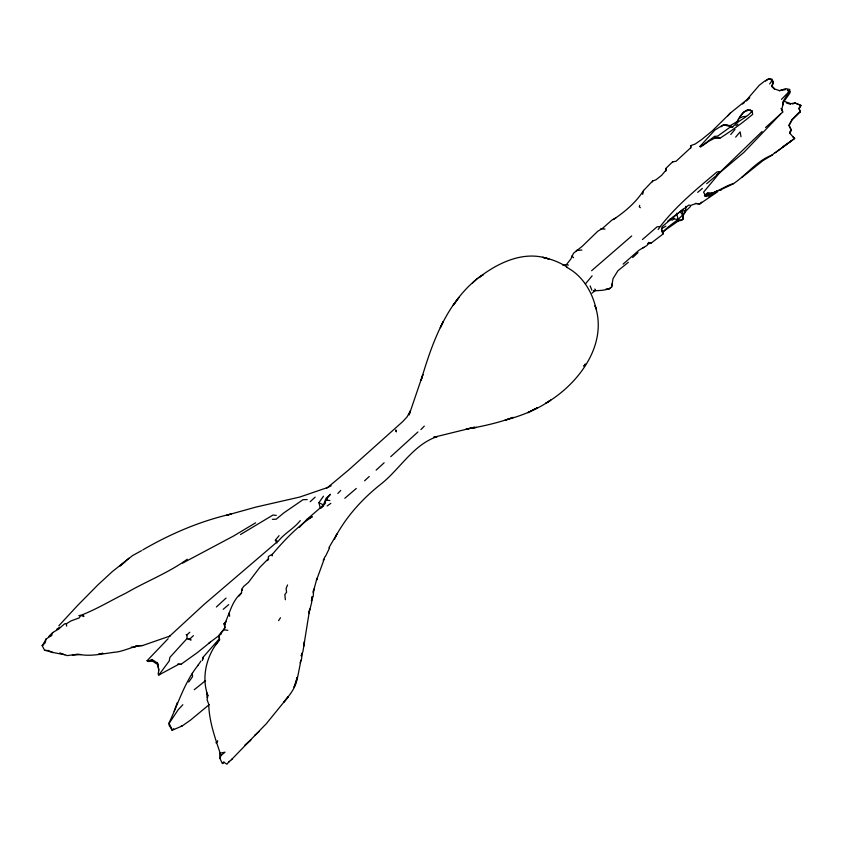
<?xml version="1.0" encoding="UTF-8"?>
<svg xmlns="http://www.w3.org/2000/svg" width="843" height="843" viewBox="0 0 843 843"><rect width="100%" height="100%" fill="white"/><g stroke="black" fill="none" stroke-linecap="round" stroke-linejoin="round"><path stroke-width="1.26" d="M665.622 171.14L665.633 168.642L672.672 161.772L676.065 161.276L690.512 147.947L691.186 145.449L695.169 144.037L701.481 139.706L712.135 131.013L730.544 112.909L746.698 99.885L759.322 85.238L764.496 81.223L768.774 78.789L772.051 79.137L773.452 83.099L771.788 86.502L774.538 89.326M651.333 242.953L648.625 242.457L648.246 243.922L651.333 242.953L662.967 234.101L663.019 232.162C669.785 223.901 680.533 220.065 685.759 210.434L685.802 206.293M672.651 162.541L672.672 161.772M168.094 638.731L147.061 660.733L147.904 661.091L152.056 659.511L157.557 663.072L158.874 670.491L158.105 674.2L158.853 675.011L178.41 664.453L181.024 664.295L197.199 652.735L210.192 642.261M665.664 171.224L665.759 168.895M272.226 555.937L272.3 554.357C284.112 540.479 296.862 526.907 312.3 516.685L306.926 519.393L299.318 527.391M223.827 761.872L222.415 763.547L219.897 758.394L220.95 755.549C215.45 738.9 209.085 721.819 208.737 704.2L207.072 699.732L207.884 695.623C200.971 676.845 206.777 654.674 219.559 639.816L218.959 635.496L223.911 629.795L224.891 627.761L224.87 624.41L224.017 623.704L226.145 621.354L224.965 623.694M229.623 616.275L229.243 612.872C231.994 605.411 235.26 598.077 241.551 592.882L241.635 589.426L243.669 586.422L248.432 582.397L259.707 567.497L268.211 558.888L268.411 556.454L272.3 554.357M800.818 105.818L799.038 108.21L800.102 111.36L792.146 119.443L788.879 125.091L790.945 129.559L789.902 133.521L791.324 129.97L789.143 125.596L792.009 119.948L800.197 112.014L799.196 108.81L800.85 105.407L794.949 102.972L790.913 103.678L783.842 101.192M321.889 506.675L323.406 504.904L326.104 498.297L330.456 494.283L325.63 500.247L325.303 503.545L306.926 519.393M765.56 127.546L782.736 112.077L781.977 109.032L783.168 102.667L789.923 93.057L789.765 89.453L785.76 88.641L779.48 90.675L774.791 89L771.745 85.796L773.368 81.687L770.555 79.4L768.711 78.842L765.581 80.97M198.326 664.969C184.375 682.124 178.347 703.673 168.874 723.241L169.116 725.265L172.267 730.217L182.077 726.023L190.455 720.164L209.18 704.643M652.514 181.856L652.64 181.003L655.938 179.833L661.66 175.312L665.896 170.275L665.633 168.642M303.701 646.444L304.513 641.565L302.911 651.671L301.183 655.886L302.342 652.956L301.541 658.941L300.087 662.904M300.972 660.227L297.621 677.214L295.524 683.388M612.271 283.459L611.618 287.063C606.465 290.909 599.805 290.245 593.778 290.93M203.321 656.982L202.457 660.027L203.321 656.982L218.843 639.289M304.007 644.653L309.729 608.994L308.981 613.04L311.625 602.734L312.131 596.644L311.415 601.048L313.259 595.969L313.775 589.12L313.227 591.491M611.618 287.063L613.03 278.643L617.856 270.814L628.341 262.278M187.251 559.236C168.474 572.913 146.408 581.217 126.197 592.998C111.034 600.395 96.313 609.415 80.707 615.401L79.231 617.887L71.086 620.88L66.376 623.725L64.637 623.82L58.325 629.257L52.656 632.598L51.602 635.432L46.059 639.036L45.122 642.882L42.15 645.622L44.647 650.417L46.86 650.375M642.672 194.311L643.599 190.455L652.64 181.003M229.243 612.872L224.375 624.863L224.891 627.761L218.959 635.496L219.559 639.816L215.734 644.842M325.651 556.032L329.592 547.887M639.711 205.323L639.279 206.851L640.385 207.715M790.945 129.559L789.638 133.015L794.57 138.61L793.052 136.619L794.57 138.61L775.054 152.857L791.166 141.002L782.841 146.798M177.251 702.767L174.153 711.25M643.599 190.455C636.254 202.172 624.874 211.878 613.283 219.559M615.854 217.947L611.86 220.128L602.629 228.263L597.803 231.224L582.344 246.209L573.567 253.185L570.732 259.18L566.296 264.765L562.818 265.155M313.069 592.755L316.979 578.287L316.504 580.205L324.112 559.32M295.198 684.316L294.038 687.277L297.273 677.182C296.42 686.929 290.034 694.727 283.986 701.924M287.558 584.947L286.093 588.562L286.599 592.218L284.829 594.61L285.366 599.742M768.51 79.39L768.711 78.842M334.481 539.246L336.905 534.019L328.886 547.771M46.059 639.036L42.666 645.517M323.196 560.374L325.103 556.517M648.625 242.457L647.108 245.355L643.083 247.937M723.557 124.69L730.249 125.649L737.109 121.582C739.701 116.819 742.641 111.561 748.026 109.632L751.998 110.844L752.725 114.3C742.314 123.057 731.229 131.023 719.774 138.305L715.391 137.852L709.058 141.066L700.522 147.061L699.901 146.503L714.969 129.98L723.557 124.69L732.556 127.272C737.73 120.433 746.403 118.189 751.798 111.413L750.375 110.096M326.378 500.31L327.284 498.719M662.967 231.699L678.52 220.855L681.46 220.402L682.841 219.127L682.619 216.335L685.854 211.087L690.575 206.366M172.267 730.217L169.116 723.389L178.136 709.827L182.836 704.737M267.558 560.616L268.727 558.783M278.58 620.648L280.498 617.74M198.052 665.211L201.003 660.996M335.872 536.095C346.916 515.916 362.416 498.824 380.435 484.504C399.909 469.372 413.081 444.588 437.264 436.59L433.65 437.296L474.651 427.222L466.042 429.14C482.038 426.516 498.034 422.901 513.334 417.39L505.062 420.151C521.216 415.915 536.928 409.709 550.711 400.151L545.6 403.365C577.992 384.545 608.288 345.029 595.095 305.693L596.043 308.928C592.323 291.868 582.376 275.366 566.496 267.22M188.695 682.092L192.51 676.708L192.352 673.104M320.361 508.445L318.917 502.66L323.47 496.211M769.659 83.973L771.967 80.717M216.187 743.083L217.736 740.902L216.219 742.672M592.144 275.819L585.358 283.965M158.853 675.011L169.243 660.944L169.896 657.35L187.041 638.551L186.935 634.895L189.801 632.25M42.15 645.622L44.152 643.03M239.149 595.99L241.551 592.882M658.204 229.517L660.185 226.577L657.055 226.83L642.45 239.538M730.544 112.909L727.815 115.807M276.936 542.987L275.366 540.163L279.054 535.653M740.07 116.597L743.747 112.066L747.752 110.486M283.901 702.019L288.148 696.845L266.251 723.8L254.734 735.549L259.412 731.229M58.325 629.257L59.906 627.424M730.723 134.522L734.97 129.485M735.654 137.114L740.165 131.835L740.976 136.703M229.328 761.24L226.936 764.211L224.09 762.367L222.415 763.547M780.534 114.111L743.779 152.499L706.666 183.711M660.185 226.577C676.328 205.671 696.74 189.011 717.077 171.877L720.554 171.666L762.083 131.508M255.45 734.896L231.435 759.691M781.461 99.379L789.248 91.444L789.912 91.95L787.309 90.222L789.248 91.444L782.884 101.813L782.905 105.164M58.873 625.727L77.567 605.495L97.978 584.821L112.425 571.501L132.53 555.6L141.54 550.658M610.933 287.431L609.299 289.181L606.201 289.412M337.853 493.461L340.698 490.457M300.266 520.595C293.88 528.698 284.344 533.345 278.064 541.438L275.366 540.163M420.91 429.603L424.303 426.105M720.744 171.55L703.568 192.183L706.107 196.577L712.472 194.069L716.729 191.277L716.845 192.288L699.679 203.995L696.16 203.5L690.86 205.397L688.752 205.102L667.825 221.024M168.632 637.108L203.922 604.579L277.326 541.754M716.676 174.859L719.311 172.204M567.55 267.389C560.047 262.447 551.501 259.086 542.692 257.326L548.951 259.054C524.283 250.108 498.044 262.647 478.687 277.737L483.271 274.618L477.559 278.38L472.596 282.963M56.481 629.458L59.663 627.276M477.559 278.38C446.147 303.722 432.09 342.859 421.1 380.298L422.859 374.555L409.097 414.967L410.362 410.815L407.169 416.758L402.849 421.479L348.612 470.004L327.611 487.507L299.792 497.043L255.935 507.086L226.809 515.189L231.393 513.977C200.128 521.111 170.412 533.83 142.72 549.963M59.811 652.914L67.071 655.601L77.977 654.157C90.907 657.087 104.374 653.251 117.409 651.924C126.007 650.353 134.069 645.77 142.625 645.538L170.096 635.97M310.182 501.711L315.156 497.138M746.297 101.002L749.796 97.777M321.32 507.981L323.744 505.747M216.398 606.981L226.05 598.077M190.023 638.794L191.087 640.058L187.041 638.551L190.023 638.794L193.437 635.643M344.829 498.276L356.283 488.455M364.566 480.816L369.245 476.495M376.136 470.141L384.134 462.765M390.752 456.664L417.907 431.995M685.759 210.434L682.187 211.108L683.23 218.78L681.334 220.149L673.81 218.832L672.429 220.107L669.553 219.391M632.661 257.547L638.003 252.615M701.671 202.162L699.679 203.995L695.454 203.395M772.051 155.238L774.538 152.952M228.516 762.388L232.32 758.869M128.853 558.245L120.064 565.98L124.985 561.807M575.748 251.551L577.286 250.129M224.87 624.41L224.375 624.863L224.017 623.704M223.226 609.299L228.706 604.621M631.713 235.966L591.607 270.708M683.062 209.212L662.05 226.714L661.924 231.319L662.967 234.101M697.698 192.362L702.356 188.442M730.554 126.871L717.72 136.081L714.485 136.44L703.347 144.827L699.901 146.503M220.95 755.549L224.997 752.188L219.76 753.273L219.897 758.394M194.28 689.7L205.544 680.628M592.018 293.132L595.464 290.329L594.852 289.033M791.271 140.897L794.717 138.094M705.696 195.281C715.444 192.373 724.4 188.147 733.547 183.626C746.814 174.638 757.098 160.486 772.336 154.986L763.01 160.581L741.735 177.567M742.483 104.016L744.39 102.509M221.435 633.767L208.569 643.388M623.103 264.122L638.804 250.392L643.852 247.231M172.025 730.059L173.721 728.731M704.39 195.439L707.361 193.142L711.966 193.395L707.361 193.142L707.888 194.153L704.99 195.882M327.189 505.937L330.814 503.334M721.092 126.777L722.82 125.554M704.622 196.071L711.355 193.974L716.371 191.224L716.634 191.73L708.995 196.714M735.886 125.565L737.899 124.206M52.656 632.598L48.873 636.444L51.602 635.432M240.466 534.536L272.995 515.041L276.272 515.389M255.65 522.786L233.627 535.979L182.657 563.092M711.555 193.395C719.3 190.971 725.77 185.555 733.547 183.626M661.681 228.537L665.865 226.166M326.589 488.076L331.162 485.737M135.091 646.866L133.31 647.382L134.163 646.971M792.683 104.047L794.949 102.972L800.85 105.407M133.31 647.382L136.598 645.854L142.625 645.538M134.437 646.718L137.736 645.548M593.588 290.803L595.464 290.329M472.565 428.37L476.464 427.412M101.276 653.662L102.888 653.314L98.336 654.126M779.48 90.675L785.528 89.6M72.403 655.18L80.854 654.516M78.863 615.601L80.707 615.401L83.921 616.57L83.246 614.947M605.674 289.339L607.719 289.138M746.445 116.345L742.862 116.65L738.9 118.431L737.593 121.887L737.109 121.582M576.496 250.497L581.87 250.034M147.061 660.733L148.273 661.492L152.678 661.186L158.073 664.842M272.373 519.351L276.209 519.193L283.965 512.786L303.027 499.699L307.21 499.583M605 229.075L600.796 228.822M177.936 663.894L181.024 664.295M131.318 647.097L133.889 647.224M325.63 500.247L329.834 500.489M723.694 124.943L727.73 125.354M223.911 629.795L227.842 630.301M566.296 264.765L568.403 265.081M45.164 650.322C51.623 652.377 58.125 653.494 64.753 654.737M749.838 110.338L751.998 110.844M786.393 102.962L790.523 104.269M47.967 650.364L53.162 652.682M720.712 189.833L721.25 190.086M318.917 502.66L323.406 504.904M748.026 109.632L748.753 110.085M186.208 634.442L186.935 634.895M181.35 725.56L182.077 726.023M730.249 125.649L732.556 127.272M719.774 138.305L718.731 137.398L715.391 137.852L714.485 136.44M571.817 255.935L573.546 257.716M661.428 230.139L663.019 232.162M680.175 211.751L682.588 214.87L683.23 218.78L681.334 220.149M241.635 589.426L242.268 590.332L241.878 589.573M751.798 111.413L752.451 112.677M781.061 108.368L782.736 112.077M590.132 285.914L591.902 290.266M207.884 695.623L206.788 692.872L207.062 697.498M678.52 220.855L676.613 213.258M152.056 659.511L152.678 661.186M716.634 191.73L716.845 192.288M158.747 669.858L157.557 663.072M799.038 108.21L799.196 108.81M673.388 216.472L673.81 218.832M800.102 111.36L800.197 112.014M690.628 145.965L690.87 147.989M66.376 623.725L66.639 626.107M771.745 85.796L771.788 86.502M682.588 214.87L682.619 216.335M396.242 431.721L395.915 430.141L396.242 431.721M441.49 325.113L440.309 327.716L443.26 321.626L441.49 325.113M585.211 364.208L583.82 366.241L585.274 364.155M458.866 297.505L453.218 305.345L458.866 297.505M249.865 740.786L244.902 745.36L250.856 739.88L249.865 740.786M534.483 409.129L527.781 412.691L537.655 407.717L534.483 409.129"/></g></svg>
